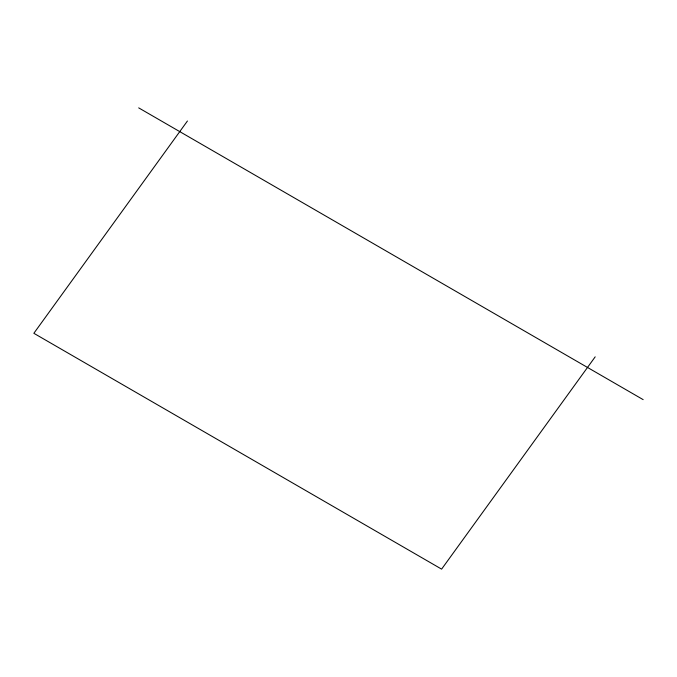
<?xml version="1.0" encoding="UTF-8"?>
<svg xmlns="http://www.w3.org/2000/svg" width="677" height="677" viewBox="0 0 677 677"><rect width="100%" height="100%" fill="white"/><g stroke="black" fill="none" stroke-linecap="round" stroke-linejoin="round"><path stroke-width="1.02" d="M187.427 121.005L33.85 333.296L441.607 569.129L595.185 356.838M138.692 107.871L643.15 399.633"/></g></svg>
